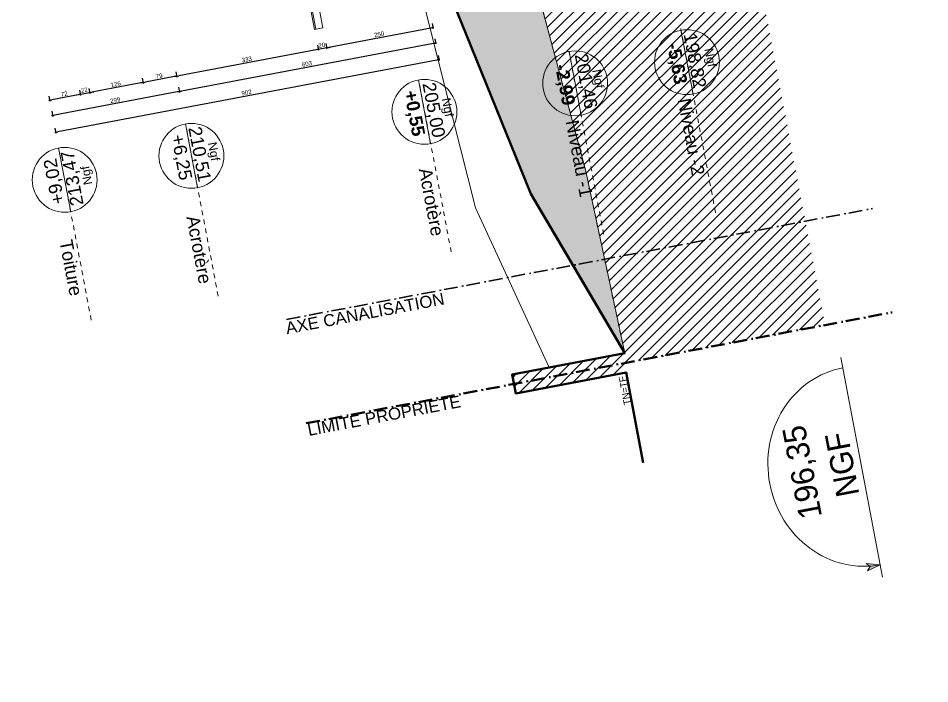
# Model space of a CAD drawing. Header units: centimetres. Extents: x 56941 to 84569, y -27946 to -11680.
# Drawn here: x 57899 to 60006, y -27946 to -26407 of the extents above; entities that cross this region are included whole.
import ezdxf

# ---------------------------------------------------------------- set-up
doc = ezdxf.new("R2010")
doc.units = ezdxf.units.CM
doc.header["$LTSCALE"] = 50.8
doc.header["$PDMODE"] = 1
doc.header["$PDSIZE"] = -2
doc.linetypes.add('Style de ligne -1', pattern=[0.41664, 0.20828, -0.20836])
doc.linetypes.add('Style de ligne -6', pattern=[1.04164, 0.625, -0.20828, 0.06943, -0.13893])
doc.layers.get('0').update_dxf_attribs({"lineweight": 18})
for name, color, linetype, lineweight in [('0-PROJET-COTATIONS', 7, 'Continuous', 13), ('0-PROJET-DESSINS CRÉES', 7, 'Continuous', 9), ('0-PROJET-TEXTE', 7, 'Continuous', 5), ('Cotation', 7, 'Continuous', 5), ('Général', 7, 'Continuous', 5)]:
    doc.layers.add(name, color=color, linetype=linetype, lineweight=lineweight)
doc.styles.add('Arial', font='Arial')
doc.styles.add('Arial Bold (bold)', font='Arial Bold')
doc.styles.add('Geneva', font='Geneva')
doc.styles.add('Helvetica', font='Helvetica')
doc.dimstyles.new('IS', dxfattribs={"dimtxt": 10.08724, "dimasz": 5.007446, "dimexe": 2, "dimexo": 10, "dimgap": 3, "dimtad": 1, "dimdec": 1, "dimtxsty": 'Helvetica', "dimblk": 'DOT', "dimblk1": 'DOT', "dimblk2": 'DOT', "dimcen": 0, "dimdle": 10, "dimazin": 0, "dimtfac": 0.8, "dimtdec": 1, "dimtix": 1, "dimtmove": 0, "dimatfit": 0, "dimldrblk": 'VW_FILLEDARROW-1', "dimfxl": 0, "dimfrac": 2, "dimtolj": 1, "dimarcsym": 0})

# ---------------------------------------------------------------- blocks, each defined once
blk = doc.blocks.new('Groupe-30-1')
at = {"layer": 'Cotation', "linetype": 'Continuous', "lineweight": 0}
blk.add_hatch(color=7, dxfattribs=at).paths.add_polyline_path([(21042, -49755.1), (21074.7, -49758), (21044.9, -49771.9), (21051.2, -49762.1)])
at = {"layer": 'Cotation', "color": 7, "linetype": 'Continuous', "lineweight": 5}
blk.add_line((20983.8, -49278.7), (21079.9, -49786.3), dxfattribs=at)
at = {"layer": 'Cotation', "color": 7, "lineweight": 5, "flags": 128}
blk.add_lwpolyline([(21074.7, -49758), (21064.2, -49759.7), (21053.7, -49760.8), (21043.1, -49761.4), (21032.4, -49761.4), (21021.8, -49760.9), (21011.2, -49759.8), (21000.6, -49758.2), (20990.1, -49756), (20979.8, -49753.3), (20969.5, -49750), (20959.4, -49746.2), (20949.4, -49741.9), (20939.7, -49737.1), (20930.2, -49731.8), (20920.9, -49726), (20911.9, -49719.7), (20903.2, -49712.9), (20894.8, -49705.8), (20886.7, -49698.2), (20878.9, -49690.2), (20871.6, -49681.8), (20864.6, -49673), (20858, -49663.9), (20851.8, -49654.5), (20846.1, -49644.8), (20840.8, -49634.8), (20836, -49624.5), (20831.7, -49614), (20827.8, -49603.4), (20824.4, -49592.5), (20821.5, -49581.5), (20819.2, -49570.4), (20817.3, -49559.1), (20815.9, -49547.8), (20815.1, -49536.5), (20814.8, -49525.1), (20815, -49513.8), (20815.8, -49502.5), (20817, -49491.3), (20818.8, -49480.1), (20821.1, -49469.1), (20823.9, -49458.2), (20827.1, -49447.5), (20830.9, -49437), (20835.2, -49426.7), (20839.9, -49416.7), (20845.1, -49407), (20850.8, -49397.5), (20856.9, -49388.4), (20863.4, -49379.6), (20870.3, -49371.1), (20877.6, -49363.1), (20885.3, -49355.4), (20893.3, -49348.2), (20901.6, -49341.4), (20910.3, -49335.1), (20919.3, -49329.2), (20928.5, -49323.8), (20938, -49318.9), (20947.7, -49314.6), (20957.6, -49310.7), (20967.7, -49307.4), (20977.9, -49304.6), (20988.3, -49302.3)], dxfattribs=at)
at = {"layer": 'Cotation', "color": 7, "linetype": 'Continuous', "lineweight": 5, "flags": 128}
blk.add_lwpolyline([(21042, -49755.1), (21074.7, -49758), (21044.9, -49771.9), (21051.2, -49762.1)], close=True, dxfattribs=at)
at = {"layer": 'Cotation', "color": 7, "insert": (20775, -49566.4), "char_height": 53.28, "width": 523.101, "attachment_point": 2, "rotation": 100.7296, "line_spacing_factor": 1.060906, "style": 'Geneva'}
blk.add_mtext('\\P196,35 \\PNGF\\P', dxfattribs=at)
blk = doc.blocks.new('Groupe-31-1')
at = {"layer": 'Cotation', "color": 7}
blk.add_blockref('Groupe-30-1', (0, 0), dxfattribs=at)
blk = doc.blocks.new('_DOT')
at = {"color": 0, "linetype": 'ByBlock', "lineweight": -2}
blk.add_line((-0.5, 0), (-1, 0), dxfattribs=at)
at = {"color": 0, "linetype": 'ByBlock', "const_width": 0.5}
blk.add_lwpolyline([(-0.25, 0, 1), (0.25, 0, 1)], format="xyb", close=True, dxfattribs=at)
blk = doc.blocks.new('*D46')
at = {"layer": '0-PROJET-COTATIONS', "color": 0, "linetype": 'Continuous', "lineweight": -2}
for p, q in [((58269.4, -26566.9), (58271.6, -26578.7)), ((58266.4, -26577.7), (57982.7, -26631.4)), ((57975.9, -26622.5), (57978.2, -26634.3))]:
    blk.add_line(p, q, dxfattribs=at)
at = {"layer": 'Defpoints', "color": 0}
for p in [(57898.6, -26214), (58239.1, -26407), (57977.8, -26632.3)]:
    blk.add_point(p, dxfattribs=at)
at = {"layer": '0-PROJET-COTATIONS', "color": 0, "lineweight": -2, "xscale": 5.007446289062499, "yscale": 5.007446289062499, "zscale": 5.007446289062499}
for p, rotation in [((58271.3, -26576.7), 10.72359474389004), ((57977.8, -26632.3), 190.72359474389)]:
    blk.add_blockref('_DOT', p, dxfattribs=dict(at, rotation=rotation))
at = {"layer": '0-PROJET-COTATIONS', "color": 0, "lineweight": 5, "insert": (58123, -26596.6), "char_height": 10.09, "attachment_point": 5, "rotation": 10.7236, "style": 'Helvetica'}
blk.add_mtext('\\A1;299', dxfattribs=at)
blk = doc.blocks.new('VW_FILLEDARROW-1')
at = {"linetype": 'Continuous', "lineweight": 0}
blk.add_hatch(color=0, dxfattribs=at).paths.add_polyline_path([(-2, 0.54), (0, 0), (-2, -0.54)])
at = {"color": 0, "linetype": 'Continuous', "lineweight": 5, "flags": 128}
blk.add_lwpolyline([(-2, 0.54), (0, 0), (-2, -0.54)], close=True, dxfattribs=at)
blk = doc.blocks.new('*D47')
at = {"layer": '0-PROJET-COTATIONS', "color": 0, "linetype": 'Continuous', "lineweight": -2}
for p, q in [((58858.9, -26465.4), (58276.2, -26575.8)), ((58862, -26454.7), (58864.2, -26466.5)), ((58269.4, -26566.9), (58271.6, -26578.7))]:
    blk.add_line(p, q, dxfattribs=at)
at = {"layer": 'Defpoints', "color": 0}
for p in [(58832, -26296.5), (58239.1, -26407), (58271.3, -26576.7)]:
    blk.add_point(p, dxfattribs=at)
at = {"layer": '0-PROJET-COTATIONS', "color": 0, "lineweight": -2, "xscale": 5.007446289062499, "yscale": 5.007446289062499, "zscale": 5.007446289062499}
for p, rotation in [((58863.8, -26464.5), 10.72359474389045), ((58271.3, -26576.7), 190.7235947438905)]:
    blk.add_blockref('_DOT', p, dxfattribs=dict(at, rotation=rotation))
at = {"layer": '0-PROJET-COTATIONS', "color": 0, "lineweight": 5, "insert": (58566, -26512.7), "char_height": 10.09, "attachment_point": 5, "rotation": 10.7236, "style": 'Helvetica'}
blk.add_mtext('\\A1;603', dxfattribs=at)
blk = doc.blocks.new('*D48')
at = {"layer": '0-PROJET-COTATIONS', "color": 0, "linetype": 'Continuous', "lineweight": -2}
for p, q in [((58040.3, -26573.6), (58042.5, -26585.4)), ((57969.2, -26587.1), (57971.5, -26598.9)), ((58037.2, -26584.4), (57976, -26596))]:
    blk.add_line(p, q, dxfattribs=at)
at = {"layer": 'Defpoints', "color": 0}
for p in [(57898.6, -26214), (57986.4, -26289), (57971.1, -26596.9)]:
    blk.add_point(p, dxfattribs=at)
at = {"layer": '0-PROJET-COTATIONS', "color": 0, "lineweight": -2, "xscale": 5.007446289062499, "yscale": 5.007446289062499, "zscale": 5.007446289062499}
for p, rotation in [((57971.1, -26596.9), 190.7235947438913), ((58042.2, -26583.5), 10.72359474389127)]:
    blk.add_blockref('_DOT', p, dxfattribs=dict(at, rotation=rotation))
at = {"layer": '0-PROJET-COTATIONS', "color": 0, "lineweight": 5, "insert": (58005.1, -26582.3), "char_height": 10.09, "attachment_point": 5, "rotation": 10.7236, "style": 'Helvetica'}
blk.add_mtext('\\A1;72', dxfattribs=at)
blk = doc.blocks.new('*D49')
at = {"layer": '0-PROJET-COTATIONS', "color": 0, "linetype": 'Continuous', "lineweight": -2}
for p, q in [((58040.3, -26573.6), (58042.5, -26585.4)), ((58061.9, -26569.6), (58064.1, -26581.3)), ((58037.2, -26584.4), (58032.3, -26585.3)), ((58063.8, -26579.4), (58042.2, -26583.5)), ((58068.7, -26578.4), (58073.6, -26577.5))]:
    blk.add_line(p, q, dxfattribs=at)
at = {"layer": 'Defpoints', "color": 0}
for p in [(57986.4, -26289), (58008, -26284.9), (58042.2, -26583.5)]:
    blk.add_point(p, dxfattribs=at)
at = {"layer": '0-PROJET-COTATIONS', "color": 0, "lineweight": -2, "xscale": 5.007446289062499, "yscale": 5.007446289062499, "zscale": 5.007446289062499}
for p, rotation in [((58042.2, -26583.5), 10.72359474389355), ((58063.8, -26579.4), 190.7235947438935)]:
    blk.add_blockref('_DOT', p, dxfattribs=dict(at, rotation=rotation))
at = {"layer": '0-PROJET-COTATIONS', "color": 0, "lineweight": 5, "insert": (58051.5, -26573.5), "char_height": 10.09, "attachment_point": 5, "rotation": 10.7236, "style": 'Helvetica'}
blk.add_mtext('\\A1;22', dxfattribs=at)
blk = doc.blocks.new('*D50')
at = {"layer": '0-PROJET-COTATIONS', "color": 0, "linetype": 'Continuous', "lineweight": -2}
for p, q in [((58185.4, -26546.2), (58187.6, -26558)), ((58061.9, -26569.6), (58064.1, -26581.3)), ((58182.3, -26556.9), (58068.7, -26578.4))]:
    blk.add_line(p, q, dxfattribs=at)
at = {"layer": 'Defpoints', "color": 0}
for p in [(58008, -26284.9), (58155.8, -26389.9), (58063.8, -26579.4)]:
    blk.add_point(p, dxfattribs=at)
at = {"layer": '0-PROJET-COTATIONS', "color": 0, "lineweight": -2, "xscale": 5.007446289062499, "yscale": 5.007446289062499, "zscale": 5.007446289062499}
for p, rotation in [((58187.3, -26556), 10.7235947438898), ((58063.8, -26579.4), 190.7235947438898)]:
    blk.add_blockref('_DOT', p, dxfattribs=dict(at, rotation=rotation))
at = {"layer": '0-PROJET-COTATIONS', "color": 0, "lineweight": 5, "insert": (58124, -26559.8), "char_height": 10.09, "attachment_point": 5, "rotation": 10.7236, "style": 'Helvetica'}
blk.add_mtext('\\A1;126', dxfattribs=at)
blk = doc.blocks.new('*D51')
at = {"layer": '0-PROJET-COTATIONS', "color": 0, "linetype": 'Continuous', "lineweight": -2}
for p, q in [((58262.7, -26531.5), (58264.9, -26543.3)), ((58185.4, -26546.2), (58187.6, -26558)), ((58259.7, -26542.3), (58192.2, -26555.1))]:
    blk.add_line(p, q, dxfattribs=at)
at = {"layer": 'Defpoints', "color": 0}
for p in [(58155.8, -26389.9), (58236.7, -26394), (58187.3, -26556)]:
    blk.add_point(p, dxfattribs=at)
at = {"layer": '0-PROJET-COTATIONS', "color": 0, "lineweight": -2, "xscale": 5.007446289062499, "yscale": 5.007446289062499, "zscale": 5.007446289062499}
for p, rotation in [((58187.3, -26556), 190.7235947438893), ((58264.6, -26541.3), 10.72359474388932)]:
    blk.add_blockref('_DOT', p, dxfattribs=dict(at, rotation=rotation))
at = {"layer": '0-PROJET-COTATIONS', "color": 0, "lineweight": 5, "insert": (58224.4, -26540.8), "char_height": 10.09, "attachment_point": 5, "rotation": 10.7236, "style": 'Helvetica'}
blk.add_mtext('\\A1;79', dxfattribs=at)
blk = doc.blocks.new('*D52')
at = {"layer": '0-PROJET-COTATIONS', "color": 0, "linetype": 'Continuous', "lineweight": -2}
for p, q in [((58587.3, -26480.2), (58269.5, -26540.4)), ((58590.3, -26469.5), (58592.5, -26481.3)), ((58262.7, -26531.5), (58264.9, -26543.3))]:
    blk.add_line(p, q, dxfattribs=at)
at = {"layer": 'Defpoints', "color": 0}
for p in [(58236.7, -26394), (58579.5, -26412.5), (58264.6, -26541.3)]:
    blk.add_point(p, dxfattribs=at)
at = {"layer": '0-PROJET-COTATIONS', "color": 0, "lineweight": -2, "xscale": 5.007446289062499, "yscale": 5.007446289062499, "zscale": 5.007446289062499}
for p, rotation in [((58592.2, -26479.3), 10.72359474389055), ((58264.6, -26541.3), 190.7235947438905)]:
    blk.add_blockref('_DOT', p, dxfattribs=dict(at, rotation=rotation))
at = {"layer": '0-PROJET-COTATIONS', "color": 0, "lineweight": 5, "insert": (58426.9, -26502.4), "char_height": 10.09, "attachment_point": 5, "rotation": 10.7236, "style": 'Helvetica'}
blk.add_mtext('\\A1;333', dxfattribs=at)
blk = doc.blocks.new('*D53')
at = {"layer": '0-PROJET-COTATIONS', "color": 0, "linetype": 'Continuous', "lineweight": -2}
for p, q in [((58610, -26465.8), (58612.2, -26477.6)), ((58587.3, -26480.2), (58582.3, -26481.2)), ((58590.3, -26469.5), (58592.5, -26481.3)), ((58611.8, -26475.6), (58592.2, -26479.3)), ((58616.7, -26474.7), (58621.7, -26473.7))]:
    blk.add_line(p, q, dxfattribs=at)
at = {"layer": 'Defpoints', "color": 0}
for p in [(58579.5, -26412.5), (58603.1, -26429.7), (58592.2, -26479.3)]:
    blk.add_point(p, dxfattribs=at)
at = {"layer": '0-PROJET-COTATIONS', "color": 0, "lineweight": -2, "xscale": 5.007446289062499, "yscale": 5.007446289062499, "zscale": 5.007446289062499}
for p, rotation in [((58592.2, -26479.3), 10.72359474388892), ((58611.8, -26475.6), 190.7235947438889)]:
    blk.add_blockref('_DOT', p, dxfattribs=dict(at, rotation=rotation))
at = {"layer": '0-PROJET-COTATIONS', "color": 0, "lineweight": 5, "insert": (58600.5, -26469.5), "char_height": 10.09, "attachment_point": 5, "rotation": 10.7236, "style": 'Helvetica'}
blk.add_mtext('\\A1;20', dxfattribs=at)
blk = doc.blocks.new('*D54')
at = {"layer": '0-PROJET-COTATIONS', "color": 0, "linetype": 'Continuous', "lineweight": -2}
for p, q in [((58855.3, -26419.3), (58857.5, -26431.1)), ((58852.2, -26430.1), (58616.7, -26474.7)), ((58610, -26465.8), (58612.2, -26477.6))]:
    blk.add_line(p, q, dxfattribs=at)
at = {"layer": 'Defpoints', "color": 0}
for p in [(58853, -26407.5), (58603.1, -26429.7), (58611.8, -26475.6)]:
    blk.add_point(p, dxfattribs=at)
at = {"layer": '0-PROJET-COTATIONS', "color": 0, "lineweight": -2, "xscale": 5.007446289062499, "yscale": 5.007446289062499, "zscale": 5.007446289062499}
for p, rotation in [((58857.1, -26429.1), 10.72359474389013), ((58611.8, -26475.6), 190.7235947438901)]:
    blk.add_blockref('_DOT', p, dxfattribs=dict(at, rotation=rotation))
at = {"layer": '0-PROJET-COTATIONS', "color": 0, "lineweight": 5, "insert": (58733, -26444.5), "char_height": 10.09, "attachment_point": 5, "rotation": 10.7236, "style": 'Helvetica'}
blk.add_mtext('\\A1;250', dxfattribs=at)
blk = doc.blocks.new('*D69')
at = {"layer": '0-PROJET-COTATIONS', "color": 0, "linetype": 'Continuous', "lineweight": -2}
for p, q in [((58866.2, -26504), (57990, -26670)), ((58869.3, -26493.3), (58871.5, -26505.1)), ((57983.2, -26661.1), (57985.5, -26672.9))]:
    blk.add_line(p, q, dxfattribs=at)
at = {"layer": 'Defpoints', "color": 0}
for p in [(57898.6, -26214), (58837.4, -26325), (57985.1, -26670.9)]:
    blk.add_point(p, dxfattribs=at)
at = {"layer": '0-PROJET-COTATIONS', "color": 0, "lineweight": -2, "xscale": 5.007446289062499, "yscale": 5.007446289062499, "zscale": 5.007446289062499}
for p, rotation in [((58871.1, -26503.1), 10.72359474389039), ((57985.1, -26670.9), 190.7235947438904)]:
    blk.add_blockref('_DOT', p, dxfattribs=dict(at, rotation=rotation))
at = {"layer": '0-PROJET-COTATIONS', "color": 0, "lineweight": 5, "insert": (58426.6, -26579.1), "char_height": 10.09, "attachment_point": 5, "rotation": 10.7236, "style": 'Helvetica'}
blk.add_mtext('\\A1;902', dxfattribs=at)
blk = doc.blocks.new('Groupe-81-1')
at = {"color": 7, "linetype": 'Continuous', "lineweight": 5}
blk.add_line((19496, -48886.1), (19468.1, -48738.7), dxfattribs=at)
blk.add_circle((19482.1, -48812.4), 75, dxfattribs=at)
at = {"color": 7, "attachment_point": 2, "rotation": 280.7236, "line_spacing_factor": 0.962448, "style": 'Arial'}
for s, insert, char_height in [('+6,25', (19474.7, -48812.8), 30.21), ('210,51', (19516.6, -48805.5), 30.21), ('Ngf', (19544, -48800.3), 20.14)]:
    blk.add_mtext(s, dxfattribs=dict(at, insert=insert, char_height=char_height))
blk = doc.blocks.new('Groupe-82-1')
at = {"color": 7, "linetype": 'Continuous', "lineweight": 5}
blk.add_line((20034.6, -48784.4), (20006.7, -48637), dxfattribs=at)
blk.add_circle((20020.7, -48710.7), 75, dxfattribs=at)
at = {"color": 7, "attachment_point": 2, "rotation": 280.7236, "line_spacing_factor": 0.962448}
for s, insert, char_height, style in [('205,00', (20057.8, -48703.4), 30.21, 'Arial'), ('+0,55', (20013.1, -48711.1), 30.21, 'Arial Bold (bold)'), ('Ngf', (20084.5, -48698.2), 20.14, 'Arial')]:
    blk.add_mtext(s, dxfattribs=dict(at, insert=insert, char_height=char_height, style=style))
blk = doc.blocks.new('Groupe-347-1')
at = {"color": 7, "linetype": 'Continuous', "lineweight": 5}
blk.add_line((20383.1, -48718.4), (20355.2, -48571), dxfattribs=at)
blk.add_circle((20369.2, -48644.7), 75, dxfattribs=at)
at = {"color": 7, "attachment_point": 2, "rotation": 280.7236, "line_spacing_factor": 0.962448}
for s, insert, char_height, style in [('201,46', (20409.7, -48636.7), 30.21, 'Arial'), ('-2,99', (20361.2, -48645.2), 30.21, 'Arial Bold (bold)'), ('Ngf', (20432.5, -48632.3), 20.14, 'Arial')]:
    blk.add_mtext(s, dxfattribs=dict(at, insert=insert, char_height=char_height, style=style))
blk = doc.blocks.new('Groupe-348-1')
at = {"color": 7, "linetype": 'Continuous', "lineweight": 5}
blk.add_line((20641.7, -48669.5), (20613.8, -48522.1), dxfattribs=at)
blk.add_circle((20627.7, -48595.8), 75, dxfattribs=at)
at = {"color": 7, "attachment_point": 2, "rotation": 280.7236, "line_spacing_factor": 0.962448}
for s, insert, char_height, style in [('198,82', (20661.3, -48589.1), 30.21, 'Arial'), ('-5,63', (20620.2, -48596.2), 30.21, 'Arial Bold (bold)'), ('Ngf', (20692, -48583.2), 20.14, 'Arial')]:
    blk.add_mtext(s, dxfattribs=dict(at, insert=insert, char_height=char_height, style=style))
blk = doc.blocks.new('Groupe-350-1')
at = {"color": 7, "linetype": 'Continuous', "lineweight": 5}
blk.add_line((19203, -48941.6), (19175.1, -48794.2), dxfattribs=at)
blk.add_circle((19189, -48867.9), 75, dxfattribs=at)
at = {"color": 7, "attachment_point": 2, "rotation": 100.7236, "line_spacing_factor": 0.962448, "style": 'Arial'}
for s, insert, char_height in [('213,47', (19191.3, -48867.1), 30.21), ('+9,02', (19149.4, -48874.4), 30.21), ('Ngf', (19229.4, -48859.8), 20.14)]:
    blk.add_mtext(s, dxfattribs=dict(at, insert=insert, char_height=char_height))

msp = doc.modelspace()

# ---------------------------------------------------------------- hatches: boundary and pattern name
at = {"layer": '0-PROJET-DESSINS CRÉES', "linetype": 'Continuous', "lineweight": 18}
h = msp.add_hatch(dxfattribs=at)
h.set_pattern_fill('Sable-3', color=252, style=0, pattern_type=2)
h.set_pattern_definition([(-57.3808, (805976.2092, -272820.6966), (-2.526815418, -1.61715919), [0.004, -7.996]), (-45, (805975.3686, -272820.373), (-1.828799997, -1.828799997), [0.025863138, -2.560450621]), (-45, (805975.4879, -272821.1308), (-1.828799997, -1.828799997), [0.025863138, -2.560450621]), (-45, (805975.9217, -272819.2517), (-1.828799997, -1.828799997), [0.025863138, -2.560450621]), (-45, (805975.1149, -272819.8067), (-1.828799997, -1.828799997), [0.025863138, -2.560450621]), (-45, (805974.6815, -272820.2255), (-1.828799997, -1.828799997), [0.025863138, -2.560450621]), (-45, (805975.0109, -272820.8527), (-1.828799997, -1.828799997), [0.025863138, -2.560450621]), (-45, (805977.0952, -272820.309), (-1.828799997, -1.828799997), [0.025863138, -2.560450621]), (-45, (805975.699, -272821.437), (-1.828799997, -1.828799997), [0.064657844, -2.5216559146]), (-45, (805976.382, -272820.2206), (-1.828799997, -1.828799997), [0.025863138, -2.560450621]), (-45, (805975.1338, -272819.3063), (-1.828799997, -1.828799997), [0.025863138, -2.560450621]), (-45, (805976.461, -272819.7396), (-1.828799997, -1.828799997), [0.064657844, -2.5216559146]), (-45, (805974.175, -272820.5307), (-1.828799997, -1.828799997), [0.025863138, -2.560450621]), (-45, (805975.7221, -272820.116), (-1.828799997, -1.828799997), [0.064657844, -2.5216559146]), (-45, (805974.378, -272819.6533), (-1.828799997, -1.828799997), [0.064657844, -2.5216559146])])
h.paths.add_polyline_path([(59210.2, -26758.1), (59071.2, -26239.8), (58867.4, -26278.4), (59084, -26813.3), (59300.7, -27182)])
at = {"layer": 'Général', "linetype": 'Continuous', "lineweight": 18}
h = msp.add_hatch(dxfattribs=at)
h.set_pattern_fill('H_Fer', color=252, style=0, pattern_type=2)
h.set_pattern_definition([(45, (136154.768, -79970.572), (-12.572238, 12.572238), [])])
h.paths.add_polyline_path([(59763.8, -27116.7), (59299.8, -27204.6), (59303.5, -27224.4), (59303.7, -27226.2), (59048.7, -27274.5), (59040.5, -27231.3), (59300.7, -27182), (59210.2, -26758.1), (59071.2, -26239.8), (59448.2, -26168.4), (59438.5, -26149.8), (59413.4, -26135.6), (59393.4, -26030.1), (59415, -26002), (59405.3, -25983.5), (59382.1, -25970.3), (58951, -23694.1), (58977.3, -23661.6), (58968.6, -23645), (58938.5, -23627.9), (58891.1, -23377.4), (58923, -23337.9), (58904.6, -23302.7), (58873.6, -23285.1), (58781.9, -22801.1), (58812.4, -22763.5), (58802.7, -22745), (58767.5, -22725), (58624.9, -21972), (58651.5, -21939), (58641.8, -21920.5), (58237.6, -21997.1), (58195.2, -21505.7), (58092, -21068.2), (58081.8, -21014.3), (58051.2, -20852.9), (58029.7, -20484.4), (58491.2, -20397)])

# ---------------------------------------------------------------- linework, layer by layer
at = {"color": 1, "linetype": 'Style de ligne -1', "lineweight": 5}
for p, q in [((59510.9, -26857.2), (59428.6, -26422.5)), ((59251.9, -26906.3), (59171.9, -26483.8)), ((58899.6, -26947.6), (58824.3, -26549.6)), ((58360.8, -27049.6), (58285.5, -26651.7)), ((58067.3, -27105.2), (57992, -26707.2))]:
    msp.add_line(p, q, dxfattribs=at)
at = {"color": 1, "linetype": 'Style de ligne -1', "lineweight": 5, "flags": 128}
msp.add_lwpolyline([(59300.7, -27182), (59210.2, -26758.1), (59071.7, -26241.7), (58991.2, -25923.9), (58839.8, -25258.9), (58706, -24552.3), (58588.8, -23933.6), (58442.6, -23161.7), (58310.8, -22385), (58237.8, -21999.4), (58195.2, -21505.7), (58092, -21068.2), (58051.2, -20852.9), (58028.5, -20464.3)], dxfattribs=at)
at = {"layer": '0-PROJET-DESSINS CRÉES', "color": 7, "linetype": 'Continuous', "lineweight": 13}
for p, q in [((58817.2, -26297.5), (58955.8, -26845.8)), ((58955.8, -26845.8), (59126.3, -27215))]:
    msp.add_line(p, q, dxfattribs=at)
at = {"layer": '0-PROJET-DESSINS CRÉES', "color": 162, "linetype": 'Style de ligne -6', "lineweight": 35}
msp.add_line((58519, -27103.7), (59873.3, -26847.3), dxfattribs=at)
at = {"layer": '0-PROJET-DESSINS CRÉES', "color": 1, "linetype": 'Style de ligne -6', "lineweight": 50}
msp.add_line((58564.4, -27343.8), (59918.8, -27087.3), dxfattribs=at)
at = {"layer": '0-PROJET-DESSINS CRÉES', "color": 7, "linetype": 'Continuous', "lineweight": 13, "flags": 128}
msp.add_lwpolyline([(58583.5, -26433.4), (58493.4, -25957.9), (58513.1, -25954.2), (58603.1, -26429.7)], close=True, dxfattribs=at)
at = {"layer": '0-PROJET-DESSINS CRÉES', "color": 7, "linetype": 'Continuous', "lineweight": 5, "flags": 128}
msp.add_lwpolyline([(58583.5, -26433.4), (58493.4, -25957.9), (58496.9, -25957.3), (58586.9, -26432.7)], close=True, dxfattribs=at)
at = {"layer": '0-PROJET-DESSINS CRÉES', "linetype": 'Continuous', "lineweight": 5, "flags": 128}
msp.add_lwpolyline([(59210.2, -26758.1), (59071.2, -26239.8), (58867.4, -26278.4), (59084, -26813.3), (59300.7, -27182)], close=True, dxfattribs=at)
at = {"layer": '0-PROJET-DESSINS CRÉES', "color": 7, "linetype": 'Continuous', "lineweight": 50, "flags": 128}
msp.add_lwpolyline([(59343.2, -27435.1), (59303.7, -27226.2), (59048.7, -27274.5), (59040.5, -27231.3), (59300.7, -27182), (59084, -26813.3), (58867.4, -26278.4)], dxfattribs=at)

# ---------------------------------------------------------------- block references
at = {"color": 7}
for name in ['Groupe-348-1', 'Groupe-347-1', 'Groupe-82-1', 'Groupe-81-1', 'Groupe-350-1']:
    msp.add_blockref(name, (38816.9, 22087), dxfattribs=at)
at = {"layer": '0-PROJET-DESSINS CRÉES', "color": 7}
msp.add_blockref('Groupe-31-1', (38816.9, 22087), dxfattribs=at)

# ---------------------------------------------------------------- texts
at = {"char_height": 30.21, "attachment_point": 1, "rotation": 280.7236, "line_spacing_factor": 0.962448, "style": 'Arial'}
for s, insert in [('Niveau -2', (59452.6, -26589.9)), ('Niveau -1', (59193.8, -26640.1)), ('Acrotère', (58854.1, -26750.9)), ('Acrotère', (58316.9, -26861.3)), ('Toiture', (58023.4, -26916.9))]:
    msp.add_mtext(s, dxfattribs=dict(at, insert=insert))
at = {"layer": '0-PROJET-DESSINS CRÉES', "color": 5, "insert": (58697.6, -27076), "char_height": 27.74, "attachment_point": 2, "rotation": 10.7236, "line_spacing_factor": 0.834288, "style": 'Helvetica'}
msp.add_mtext('AXE CANALISATION', dxfattribs=at)
at = {"layer": '0-PROJET-DESSINS CRÉES', "color": 1, "insert": (58741.7, -27312.4), "char_height": 27.74, "attachment_point": 2, "rotation": 10.7236, "line_spacing_factor": 0.834288, "style": 'Helvetica'}
msp.add_mtext('LIMITE PROPRIETE', dxfattribs=at)
at = {"layer": '0-PROJET-TEXTE', "color": 7, "insert": (59293, -27269.7), "char_height": 15.99, "width": 144.706, "attachment_point": 2, "rotation": 100.7296, "line_spacing_factor": 1.060906, "style": 'Geneva'}
msp.add_mtext('TN=TF', dxfattribs=at)

# ---------------------------------------------------------------- dimensions: what is measured, and where the dimension line sits
at = {"layer": '0-PROJET-COTATIONS', "color": 7, "linetype": 'Continuous', "lineweight": 5}
for base, p1, p2, picture, middle in [((57977.8, -26632.3), (58239.1, -26407), (57898.6, -26214), '*D46', (58123, -26596.6)), ((57971.1, -26596.9), (57986.4, -26289), (57898.6, -26214), '*D48', (58005.1, -26582.3)), ((57985.1, -26670.9), (58837.4, -26325), (57898.6, -26214), '*D69', (58426.6, -26579.1)), ((58042.2, -26583.5), (58008, -26284.9), (57986.4, -26289), '*D49', (58051.5, -26573.5)), ((58063.8, -26579.4), (58155.8, -26389.9), (58008, -26284.9), '*D50', (58124, -26559.8)), ((58271.3, -26576.7), (58832, -26296.5), (58239.1, -26407), '*D47', (58566, -26512.7)), ((58187.3, -26556), (58236.7, -26394), (58155.8, -26389.9), '*D51', (58224.4, -26540.8)), ((58264.6, -26541.3), (58579.5, -26412.5), (58236.7, -26394), '*D52', (58426.9, -26502.4)), ((58592.2, -26479.3), (58603.1, -26429.7), (58579.5, -26412.5), '*D53', (58600.5, -26469.5)), ((58611.8, -26475.6), (58853, -26407.5), (58603.1, -26429.7), '*D54', (58733, -26444.5))]:
    dim = msp.add_linear_dim(base=base, p1=p1, p2=p2, angle=10.7236, dimstyle='IS', override={"dimtxt": 10.08724, "dimdec": 0, "dimpost": '<>', "dimtxsty": 'Helvetica', "dimtmove": 2}, dxfattribs=at)
    dim.commit()
    dim.dimension.update_dxf_attribs({"geometry": picture, "text_midpoint": middle})

doc.saveas('drawing.dxf')
